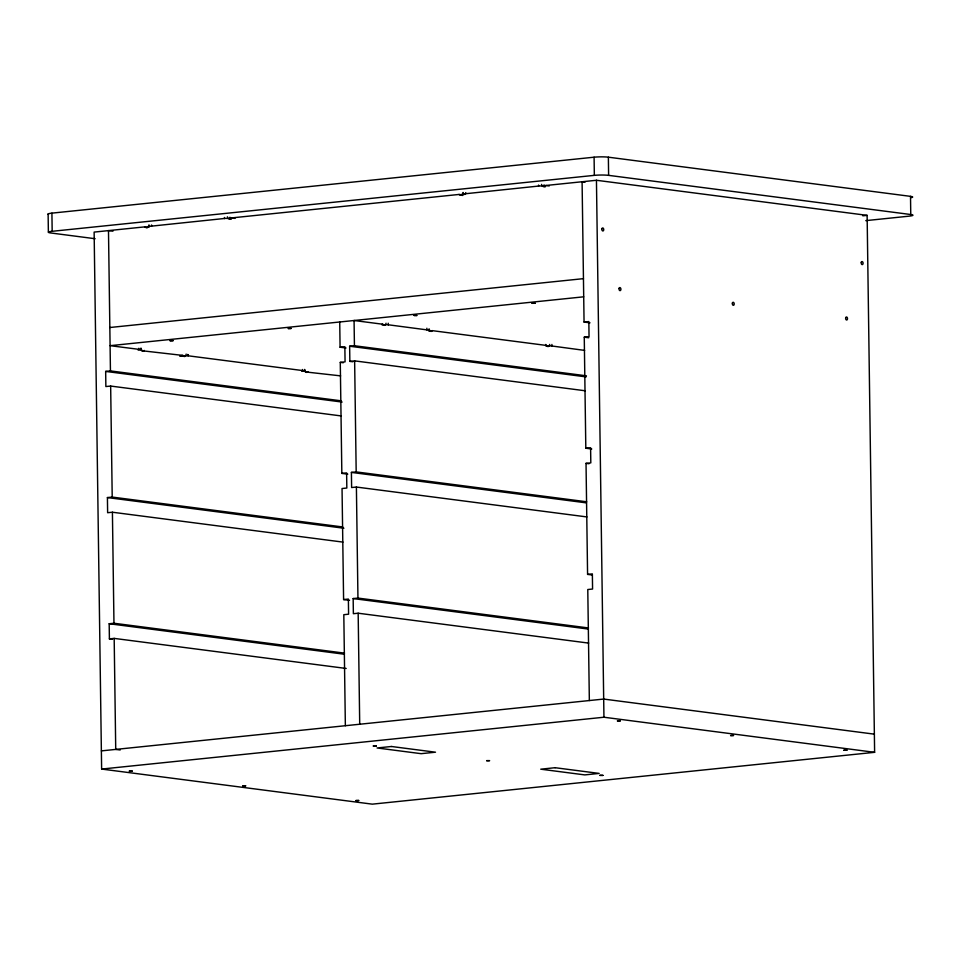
<?xml version="1.0" encoding="UTF-8"?>
<svg xmlns="http://www.w3.org/2000/svg" width="961" height="961" viewBox="0 0 961 961"><rect width="100%" height="100%" fill="white"/><g stroke="black" fill="none" stroke-linecap="round" stroke-linejoin="round"><path stroke-width="1.44" d="M382.106 324.95L387.439 324.674L429.615 330.224M148.162 226.484L225.607 218.363L230.604 218.519M224.454 218.603L224.442 217.474M462.313 194.074L539.758 185.941L544.755 186.11M538.604 186.194L538.58 185.065M305.226 370.982L301.79 371.33M170.049 340.699L173.088 340.626M173.076 340.662L170.157 340.747M291.087 328.482L288.06 328.518L291.087 328.446M245.632 785.882L242.652 785.918L245.656 785.834M355.93 800.549L358.97 800.513L355.93 800.585M620.289 720.846L617.31 720.882L620.313 720.798M730.588 735.525L733.627 735.489L730.612 735.573M546.328 345.984L551.194 345.9L584.612 350.393M48.482 214.411A10.163 1.153 -0.8 0 1 51.918 213.138L594.09 157.196A10.163 1.153 -0.8 0 1 608.361 157.184L910.511 196.356A10.163 1.153 -0.8 0 1 911.328 197.63M95.139 238.724L50.489 232.934A10.163 1.153 -0.8 0 1 52.17 231.301L594.342 175.358A10.163 1.153 -0.8 0 1 608.613 175.358L910.764 214.519L910.511 196.356M148.45 227.325L144.907 226.856L94.13 232.094L101.626 769.064L372.303 804.153L874.618 752.319L867.122 215.36L596.445 180.272L545.668 185.509A3.099 2.415 -82.6 0 1 543.265 186.53A3.099 2.415 -82.6 0 1 541.548 184.392M227.397 216.802A3.099 2.415 -82.6 0 0 229.114 218.952A3.099 2.415 -82.6 0 0 231.517 217.919L459.058 194.446L462.601 194.903M862.822 215.805L867.122 215.36M865.777 220.634L909.082 216.165A10.163 1.153 -0.8 0 0 910.764 214.519M109.842 327.509L583.447 278.654M583.699 296.817L110.095 345.684L141.555 349.672L138.12 350.116M381.937 324.325L382.826 324.241A3.099 1.898 84.1 0 0 384.712 325.274A3.099 1.898 84.1 0 0 386.034 323.22M141.591 350.693L182.914 355.426A3.099 1.898 84.1 0 0 184.896 356.423A3.099 1.898 84.1 0 0 186.146 354.092M180.224 355.702L182.914 355.426M179.695 356.087L188.344 355.738M428.738 331.028L432.33 330.656L546.497 345.455A3.099 1.898 84.1 0 0 548.383 346.489A3.099 1.898 84.1 0 0 549.692 344.434M341.179 415.933L110.659 386.058L105.866 386.55L105.662 371.414L110.443 370.91L340.963 400.797M339.726 321.995L340.074 347.221L344.855 346.729L345.071 361.865L340.278 362.369L341.84 473.389L347.786 474.157M352.831 361.756L349.852 361.372L349.636 346.236L354.429 345.744L586.426 375.823M585.069 182.146L582.09 181.749L584.06 322.055L588.841 321.563L589.045 336.698L584.264 337.191L585.814 448.222L591.76 448.991M349.852 361.372L354.633 360.88L585.153 390.767M545.596 345.552L546.497 345.455M305.262 371.907L340.638 375.871M342.933 542.1L112.413 512.225L107.632 512.718L107.416 497.57L112.209 497.077L342.729 526.964M341.84 473.389L346.621 472.896L346.825 488.032L342.044 488.524L343.594 599.556L349.54 600.325M586.919 516.934L356.399 487.047L351.618 487.539L351.402 472.404L356.183 471.911L586.703 501.786M585.814 448.222L590.595 447.718L590.811 462.866L586.03 463.358L587.579 574.378L592.036 574.966M112.365 639.269L109.398 638.885L109.182 623.737L113.963 623.245L344.482 653.132M343.594 599.556L348.375 599.063L348.591 614.199L343.81 614.692L345.359 725.723M588.685 643.101L358.165 613.214L353.372 613.707L353.167 598.571L357.948 598.078L588.468 627.953M587.579 574.378L592.36 573.885L592.577 589.033L587.784 589.525L589.345 700.545M109.398 638.885L114.179 638.392L346.188 668.46M101.373 750.889L603.688 699.067L874.366 734.156M101.626 769.064L603.94 717.23L874.618 752.319M465.028 194.422L462.337 194.17M188.332 354.693L188.344 355.822L305.226 370.898M149.339 226.784L148.186 226.58M545.668 185.509L549.212 185.966M543.962 186.59L545.38 186.77M460.787 195.167L462.914 195.443M231.517 217.919L235.061 218.387M229.811 219L231.229 219.192M146.649 227.589L147.345 227.673M112.942 231.193L108.485 230.616L110.443 370.91M584.06 322.055L590.006 322.824M584.264 337.191L588.733 337.767M382.826 324.241L354.068 320.506L354.429 345.744M349.636 346.236L586.114 376.892M340.074 347.221L346.02 347.99M340.278 362.369L343.257 362.753M105.662 371.414L342.128 402.058M586.03 463.358L588.997 463.743M351.402 472.404L586.378 502.867M107.416 497.57L343.894 528.226M353.167 598.571L588.144 629.035M109.182 623.737L344.158 654.201M120.185 749.988L115.728 749.412L114.179 638.392M462.866 194.302L462.938 193.185M608.361 157.184L608.613 175.358M596.445 180.272L603.94 717.23M594.09 157.196L594.342 175.358M551.902 344.458L551.926 346.152M544.094 184.812L544.106 185.941M545.752 344.458L545.764 345.588M465.737 192.584L465.749 193.714M426.864 328.242L426.888 329.947M388.232 323.232L388.256 324.938M354.633 360.88L356.183 471.911M356.399 487.047L357.948 598.078M358.165 613.214L359.714 724.246M304.565 369.589L304.577 370.73M302.499 369.492L302.511 370.622M229.943 217.222L229.967 218.351M187.683 354.441L187.695 355.582M151.586 224.994L151.598 226.123M148.787 225.595L148.811 226.736M140.907 348.375L140.919 349.516M138.828 348.278L138.852 349.408M110.659 386.058L112.209 497.077M112.413 512.225L113.963 623.245M51.918 213.138L52.17 231.301M48.122 213.955L48.374 232.118M432.33 330.656A3.099 1.898 84.1 0 1 430.468 331.197A3.099 1.898 84.1 0 1 429.086 328.806M144.282 350.417A3.099 1.898 84.1 0 1 142.324 350.897A3.099 1.898 84.1 0 1 141.003 348.23M307.952 371.631A3.099 1.898 84.1 0 1 305.982 372.123A3.099 1.898 84.1 0 1 304.661 369.456M463.13 192.476A3.099 2.415 -82.6 0 1 461.484 194.975A3.099 2.415 -82.6 0 1 459.058 194.446M148.991 224.886A3.099 2.415 -82.6 0 1 147.333 227.385A3.099 2.415 -82.6 0 1 144.907 226.856M414.059 315.472L417.062 315.484L414.167 315.436M532.07 303.292L535.073 303.28L532.07 303.292M129.351 771.154L132.354 771.178L129.351 771.154M373.336 745.988L376.34 745.964L373.336 745.988M486.638 760.68L489.642 760.656L486.674 760.656M599.94 775.359L602.943 775.383L599.94 775.359M843.926 750.193L846.929 750.169L843.926 750.193M391.439 746.493L377.084 747.97L421.146 753.676L435.501 752.199L391.439 746.493M555.098 767.707L540.755 769.184L584.817 774.902L599.159 773.413L555.098 767.707M861.272 262.329A1.526 0.937 84.1 0 0 862.245 264.599A1.526 0.937 84.1 0 0 862.894 262.305A1.526 0.937 84.1 0 0 861.272 262.329M601.922 228.706A1.526 0.937 84.1 0 0 602.895 230.976A1.526 0.937 84.1 0 0 603.544 228.682A1.526 0.937 84.1 0 0 601.922 228.706M732.402 303.051A1.526 0.937 84.1 0 0 733.375 305.31A1.526 0.937 84.1 0 0 734.024 303.027A1.526 0.937 84.1 0 0 732.402 303.051M845.704 317.743A1.526 0.937 84.1 0 0 846.677 320.001A1.526 0.937 84.1 0 0 847.326 317.719A1.526 0.937 84.1 0 0 845.704 317.743M619.088 288.36A1.526 0.937 84.1 0 0 620.061 290.63A1.526 0.937 84.1 0 0 620.722 288.336A1.526 0.937 84.1 0 0 619.088 288.36"/></g></svg>
